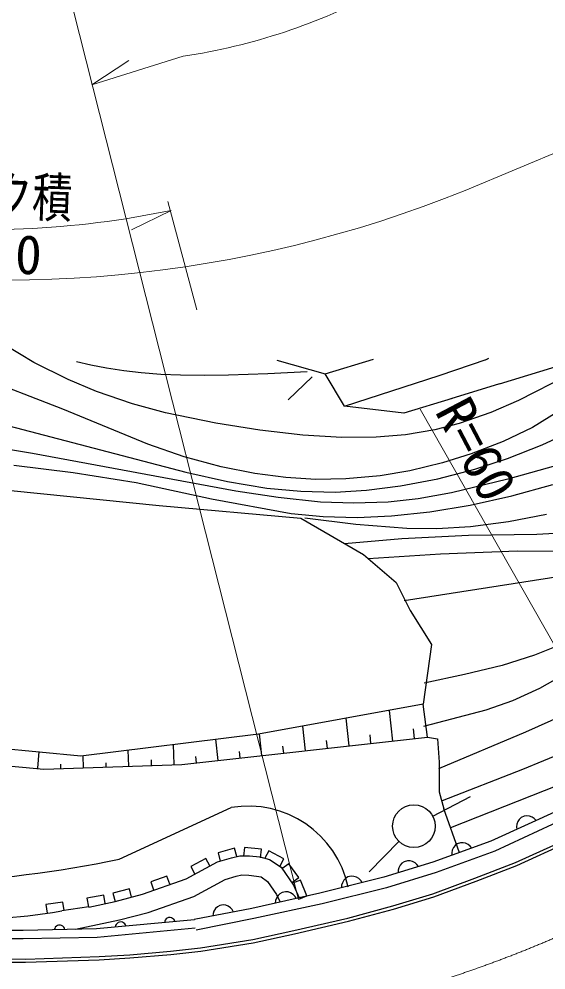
# Model space of a CAD drawing. Units: millimetres, scale not verified. Extents: x 40000 to 680000, y 20000 to 380000.
# Drawn here: x 208335 to 233028, y 274626 to 319183 of the extents above; entities that cross this region are included whole.
import ezdxf
from ezdxf.enums import TextEntityAlignment as Align

# ---------------------------------------------------------------- set-up
doc = ezdxf.new("R2010")
doc.units = ezdxf.units.MM
doc.header["$LTSCALE"] = 1000
doc.linetypes.add('CHAIN', pattern=[18.5, 12, -1.5, 3.5, -1.5])
for name, color, linetype, lineweight in [('M-BGD', 7, 'Continuous', 25), ('M-BMK', 2, 'CHAIN', 13), ('M-STR-HTXT', 7, 'Continuous', 13)]:
    doc.layers.add(name, color=color, linetype=linetype, lineweight=lineweight)
doc.styles.add('ＭＳ ゴシック', font='')
doc.styles.get('ＭＳ ゴシック').set_extended_font_data('MS Gothic')

msp = doc.modelspace()

# ---------------------------------------------------------------- linework, layer by layer
at = {"layer": 'M-BGD'}
for p, q in [((236208, 303713), (230833, 302077)), ((211695, 302962), (211036, 303115)), ((220417, 303199), (222677, 302565)), ((222677, 302565), (224950, 303239)), ((228017, 302475), (230265, 303248)), ((230193, 303212), (230344, 303287)), ((212432, 302821), (211695, 302962)), ((213242, 302699), (212432, 302821)), ((214054, 302607), (213242, 302699)), ((214975, 302535), (214054, 302607)), ((219996, 302556), (218151, 302489)), ((221842, 302653), (219996, 302556)), ((223585, 301047), (222677, 302565)), ((215903, 302493), (214975, 302535)), ((217027, 302476), (215903, 302493)), ((218151, 302489), (217027, 302476)), ((220942, 301337), (222064, 302418)), ((223585, 301047), (228025, 302477)), ((230857, 302084), (228568, 301388)), ((228628, 301406), (226361, 300716)), ((226361, 300716), (223585, 301047)), ((207945, 297091), (214904, 296384)), ((214904, 296384), (221546, 295803)), ((221546, 295803), (224477, 294091)), ((224477, 294091), (226014, 292781)), ((226014, 292781), (226656, 291477)), ((226656, 291477), (227664, 289871)), ((227664, 289871), (227268, 287077)), ((227268, 287077), (219556, 285682)), ((227475, 285532), (227268, 287077)), ((225849, 285352), (225690, 286792)), ((221761, 284900), (221633, 286058)), ((223805, 285126), (223661, 286425)), ((219556, 285682), (211237, 284641)), ((219717, 284674), (219605, 285691)), ((224827, 285239), (224782, 285650)), ((226871, 285466), (226821, 285918)), ((211237, 284641), (205803, 285171)), ((215609, 284258), (215575, 285191)), ((215958, 284257), (227475, 285532)), ((217673, 284447), (217564, 285437)), ((222783, 285013), (222742, 285381)), ((227475, 285532), (227952, 285464)), ((227952, 285464), (228026, 284366)), ((209209, 284090), (209274, 284856)), ((213484, 284180), (213457, 284929)), ((218695, 284560), (218662, 284861)), ((220739, 284787), (220703, 285113)), ((206301, 284337), (209491, 284034)), ((211359, 284102), (211338, 284666)), ((212421, 284141), (212414, 284338)), ((214547, 284219), (214537, 284471)), ((216651, 284334), (216619, 284627)), ((228026, 284366), (228018, 282975)), ((209491, 284034), (215958, 284257)), ((210296, 284063), (210289, 284268)), ((228018, 282975), (228241, 282170)), ((227725, 281828), (229498, 282755)), ((213027, 279816), (218275, 282234)), ((228970, 280123), (228241, 282170)), ((233776, 282179), (230445, 280655)), ((233986, 281751), (230634, 280192)), ((233986, 281751), (230634, 280192)), ((231771, 281679), (231705, 281583)), ((231863, 281766), (231771, 281679)), ((232009, 281832), (231863, 281766)), ((232134, 281846), (232009, 281832)), ((232250, 281833), (232134, 281846)), ((232383, 281783), (232250, 281833)), ((232479, 281717), (232383, 281783)), ((232565, 281625), (232479, 281717)), ((231655, 281451), (231642, 281335)), ((231642, 281335), (231656, 281209)), ((231705, 281583), (231655, 281451)), ((231604, 279665), (234140, 280816)), ((231604, 279665), (234140, 280816)), ((218432, 280328), (217661, 280116)), ((218538, 279942), (218432, 280328)), ((218897, 280362), (218859, 279964)), ((219693, 280286), (218897, 280362)), ((219655, 279888), (219693, 280286)), ((226140, 280649), (224743, 279218)), ((230445, 280655), (227728, 279674)), ((228696, 280364), (228635, 280236)), ((228769, 280454), (228696, 280364)), ((228868, 280533), (228769, 280454)), ((229019, 280587), (228868, 280533)), ((229145, 280590), (229019, 280587)), ((229260, 280568), (229145, 280590)), ((229388, 280508), (229260, 280568)), ((229478, 280434), (229388, 280508)), ((229557, 280335), (229478, 280434)), ((231663, 279527), (234203, 280680)), ((217088, 279853), (216386, 279469)), ((217280, 279502), (217088, 279853)), ((217641, 279700), (218294, 279880)), ((217661, 280116), (217767, 279730)), ((218294, 279880), (218678, 279981)), ((218678, 279981), (219140, 279977)), ((219140, 279977), (219621, 279928)), ((219621, 279928), (220066, 279810)), ((220044, 280213), (219853, 279861)), ((220747, 279832), (220044, 280213)), ((220556, 279480), (220747, 279832)), ((230634, 280192), (227885, 279199)), ((230634, 280192), (227885, 279199)), ((228635, 280236), (228613, 280121)), ((228613, 280121), (228616, 279995)), ((216172, 278896), (217641, 279700)), ((216386, 279469), (216578, 279118)), ((220066, 279810), (220621, 279439)), ((220621, 279439), (221203, 278595)), ((220972, 279602), (220647, 279369)), ((221439, 278952), (220972, 279602)), ((227728, 279674), (225427, 278968)), ((226131, 279414), (226103, 279301)), ((226197, 279539), (226131, 279414)), ((226275, 279626), (226197, 279539)), ((226378, 279699), (226275, 279626)), ((226531, 279746), (226378, 279699)), ((226657, 279743), (226531, 279746)), ((226770, 279715), (226657, 279743)), ((226895, 279649), (226770, 279715)), ((226982, 279571), (226895, 279649)), ((227055, 279468), (226982, 279571)), ((229696, 278928), (231604, 279665)), ((229696, 278928), (231604, 279665)), ((229750, 278788), (231663, 279527)), ((215269, 279021), (214512, 278761)), ((215399, 278642), (215269, 279021)), ((217987, 278869), (218515, 279027)), ((218515, 279027), (218779, 279078)), ((218779, 279078), (219099, 279072)), ((219099, 279072), (219462, 279029)), ((219462, 279029), (219685, 278984)), ((219685, 278984), (219982, 278779)), ((221114, 278719), (221439, 278952)), ((225427, 278968), (222426, 278223)), ((223748, 278984), (223641, 278916)), ((223903, 279023), (223748, 278984)), ((224029, 279013), (223903, 279023)), ((224141, 278978), (224029, 279013)), ((224262, 278905), (224141, 278978)), ((227885, 279199), (225562, 278483)), ((227885, 279199), (225562, 278483)), ((226103, 279301), (226099, 279174)), ((227729, 278194), (229696, 278928)), ((227729, 278194), (229696, 278928)), ((214123, 278183), (216172, 278896)), ((214512, 278761), (214642, 278383)), ((216534, 278071), (217987, 278869)), ((219982, 278779), (220407, 278169)), ((221531, 278840), (221157, 278697)), ((221203, 278595), (221460, 278008)), ((221817, 278093), (221531, 278840)), ((225562, 278483), (222542, 277731)), ((225562, 278483), (222542, 277731)), ((223451, 278601), (223441, 278475)), ((223485, 278713), (223451, 278601)), ((223558, 278834), (223485, 278713)), ((223641, 278916), (223558, 278834)), ((224344, 278823), (224262, 278905)), ((224412, 278716), (224344, 278823)), ((227777, 278051), (229750, 278788)), ((212303, 278132), (211517, 277985)), ((212377, 277739), (212303, 278132)), ((213508, 278431), (212734, 278227)), ((212734, 278227), (212836, 277840)), ((212838, 277829), (214123, 278183)), ((213609, 278044), (213508, 278431)), ((214389, 277319), (216534, 278071)), ((222426, 278223), (219241, 277513)), ((220471, 278115), (220395, 277996)), ((220407, 278169), (220565, 277808)), ((220555, 278195), (220471, 278115)), ((220664, 278261), (220555, 278195)), ((220820, 278295), (220664, 278261)), ((220946, 278282), (220820, 278295)), ((221056, 278246), (220946, 278282)), ((221176, 278170), (221056, 278246)), ((221256, 278085), (221176, 278170)), ((221321, 277977), (221256, 278085)), ((221443, 277950), (221817, 278093)), ((225847, 277628), (227729, 278194)), ((225847, 277628), (227729, 278194)), ((225888, 277483), (227777, 278051)), ((210386, 277808), (209595, 277691)), ((209595, 277691), (209654, 277295)), ((210445, 277412), (210386, 277808)), ((211517, 277985), (211591, 277592)), ((211602, 277577), (212838, 277829)), ((217741, 277642), (217631, 277579)), ((217898, 277673), (217741, 277642)), ((218023, 277657), (217898, 277673)), ((218133, 277618), (218023, 277657)), ((218251, 277540), (218133, 277618)), ((222542, 277731), (219337, 277039)), ((222542, 277731), (219337, 277039)), ((220358, 277885), (220345, 277759)), ((220395, 277996), (220358, 277885)), ((223744, 277055), (225847, 277628)), ((223744, 277055), (225847, 277628)), ((207699, 277063), (208752, 277161)), ((208752, 277161), (209901, 277326)), ((209901, 277326), (210341, 277394)), ((211600, 277582), (210339, 277399)), ((213043, 276969), (214389, 277319)), ((219241, 277513), (216541, 276997)), ((217427, 277273), (217411, 277148)), ((217466, 277383), (217427, 277273)), ((217545, 277501), (217466, 277383)), ((217631, 277579), (217545, 277501)), ((218329, 277453), (218251, 277540)), ((218392, 277343), (218329, 277453)), ((223781, 276908), (225888, 277483)), ((210133, 276709), (210084, 276678)), ((210192, 276730), (210133, 276709)), ((210272, 276732), (210192, 276730)), ((210333, 276714), (210272, 276732)), ((210383, 276685), (210333, 276714)), ((210982, 276539), (213043, 276969)), ((216563, 276978), (211960, 276562)), ((212863, 276704), (212848, 276643)), ((212888, 276757), (212863, 276704)), ((212933, 276811), (212888, 276757)), ((212980, 276846), (212933, 276811)), ((213038, 276871), (212980, 276846)), ((213118, 276878), (213038, 276871)), ((213180, 276864), (213118, 276878)), ((213232, 276838), (213180, 276864)), ((213286, 276793), (213232, 276838)), ((213321, 276746), (213286, 276793)), ((213346, 276688), (213321, 276746)), ((215164, 276912), (215149, 276851)), ((215189, 276965), (215164, 276912)), ((215235, 277019), (215189, 276965)), ((215282, 277053), (215235, 277019)), ((215340, 277079), (215282, 277053)), ((215419, 277086), (215340, 277079)), ((215481, 277071), (215419, 277086)), ((215533, 277046), (215481, 277071)), ((215588, 277001), (215533, 277046)), ((215622, 276954), (215588, 277001)), ((215647, 276896), (215622, 276954)), ((219337, 277039), (216642, 276498)), ((219337, 277039), (216642, 276498)), ((221211, 276471), (223744, 277055)), ((221211, 276471), (223744, 277055)), ((221245, 276323), (223781, 276908)), ((208533, 276481), (206596, 276486)), ((211960, 276562), (208533, 276481)), ((210006, 276576), (209987, 276516)), ((210035, 276627), (210006, 276576)), ((210084, 276678), (210035, 276627)), ((210435, 276636), (210383, 276685)), ((210466, 276587), (210435, 276636)), ((210487, 276527), (210466, 276587)), ((216596, 276588), (211992, 276143)), ((216596, 276588), (211992, 276143)), ((219285, 276049), (221211, 276471)), ((219285, 276049), (221211, 276471)), ((219314, 275899), (221245, 276323)), ((208537, 276079), (206587, 276079)), ((208537, 276079), (206587, 276079)), ((211992, 276143), (208537, 276079)), ((211992, 276143), (208537, 276079)), ((216835, 275660), (219285, 276049)), ((216835, 275660), (219285, 276049)), ((216857, 275507), (219314, 275899)), ((213528, 275331), (215428, 275501)), ((213528, 275331), (215428, 275501)), ((215428, 275501), (216835, 275660)), ((215428, 275501), (216835, 275660)), ((215445, 275346), (216857, 275507)), ((206653, 275163), (208647, 275127)), ((206653, 275163), (208647, 275127)), ((206653, 275001), (208643, 274990)), ((208643, 274990), (212094, 275107)), ((208647, 275127), (212084, 275265)), ((208647, 275127), (212084, 275265)), ((212084, 275265), (213528, 275331)), ((212084, 275265), (213528, 275331)), ((212094, 275107), (213532, 275199)), ((213532, 275199), (215445, 275346))]:
    msp.add_line(p, q, dxfattribs=at)
for points in [[(270271, 310694), (268192, 308927), (266131, 307041), (263225, 304294), (260372, 301750), (259543, 301203), (258572, 300706), (254320, 299233), (249987, 297622), (248185, 296761), (246426, 295805), (238038, 290939), (235518, 289395), (232723, 287819), (231453, 287244), (230210, 286798), (227286, 286038)], [(245310, 307774), (242647, 306388), (240034, 304914), (236304, 302463), (232395, 300046), (231015, 299389), (229522, 298806), (228180, 298387), (226643, 298019), (225252, 297784), (223648, 297634), (222242, 297611), (220843, 297694), (219379, 297887), (217813, 298203), (216078, 298677), (214364, 299256), (210393, 300902), (206265, 302495), (205117, 302798), (203757, 303036), (202538, 303131), (200936, 303135), (199653, 303091)], [(228010, 284067), (232080, 285777), (236098, 287581), (238427, 288731), (240884, 290066), (249160, 295259), (250897, 296247), (252707, 297161), (256742, 298937), (260904, 300887), (262444, 301775), (264115, 302872), (266052, 304299), (267927, 305811), (270176, 307650)], [(236204, 303714), (234071, 302503), (231732, 301305), (230450, 300752), (228958, 300231), (227812, 299934), (226451, 299703), (225066, 299585), (223462, 299570), (221641, 299678), (219617, 299914), (217563, 300241), (215197, 300739), (213654, 301159), (211961, 301735), (210633, 302292), (209031, 303092), (204978, 305529)], [(268791, 304114), (266170, 302578), (263353, 301056), (259073, 298877), (254892, 296633), (251807, 294782), (248772, 292844), (245882, 291014), (242783, 289174), (240326, 287827), (237645, 286482), (234887, 285236), (231928, 284017), (228169, 282556)], [(269538, 303020), (267571, 302005), (265557, 300968), (263294, 299679), (255090, 294480), (251722, 292322), (248243, 290212), (245453, 288653), (242609, 287184), (239852, 285873), (236737, 284512), (228553, 281283)], [(206830, 300393), (216158, 297948), (218108, 297507), (219945, 297205), (221540, 297057), (223143, 297021), (224624, 297102), (226212, 297306), (227953, 297645), (229699, 298099), (231224, 298588), (232852, 299226), (234307, 299901)], [(233754, 298323), (231240, 297617), (228605, 296990), (227032, 296707), (225629, 296553), (224028, 296495), (222463, 296550), (220474, 296757), (218496, 297065), (208965, 298829), (207848, 299019)], [(208090, 298283), (210868, 297937), (213825, 297464), (217359, 296708), (221095, 296019), (222586, 295872), (224182, 295832), (225782, 295903), (227580, 296095), (229468, 296404), (231424, 296836), (233351, 297376)], [(221721, 295813), (224119, 295518), (226513, 295329), (227907, 295310), (229489, 295401), (231272, 295640), (233046, 295987)], [(234295, 295126), (232599, 295034), (229400, 294981), (226273, 294827), (223582, 294589)], [(224696, 293904), (228090, 294130), (231687, 294259), (234325, 294250)], [(235901, 293399), (226376, 291919)], [(233890, 289942), (232490, 289374), (230968, 288898), (229216, 288466), (227316, 288067)]]:
    msp.add_lwpolyline(points, dxfattribs=at)
msp.add_circle((226839, 281365), 1000, dxfattribs=at)
for centre, radius, start, end in [((219073, 277505), 4796, 12.0829, 99.5727), ((202209, 331565), 52868, 272.223, 281.8079)]:
    msp.add_arc(centre, radius, start, end, dxfattribs=at)
at = {"layer": 'M-BMK'}
msp.add_arc((209977, 330587), 59292, 248.92952, 299.85001, dxfattribs=at)
at = {"layer": 'M-STR-HTXT'}
for p, q in [((229246, 311154), (260301, 324109)), ((221427, 277926), (210864, 319697)), ((216031, 317438), (211745, 316103)), ((211745, 316103), (213488, 317232)), ((215304, 310634), (216667, 305565)), ((213333, 309824), (215469, 310218)), ((215469, 310218), (213604, 309304)), ((227139, 300899), (239447, 279234))]:
    msp.add_line(p, q, dxfattribs=at)
for centre, radius, start, end in [((211755, 345763), 28646, 278.5842, 298.1243), ((207620, 364614), 57668, 258.68605, 292.02559), ((206708, 352785), 43469, 260.3093, 278.7666)]:
    msp.add_arc(centre, radius, start, end, dxfattribs=at)

# ---------------------------------------------------------------- texts
at = {"layer": 'M-STR-HTXT', "style": 'ＭＳ ゴシック', "width": 0.75}
msp.add_text('ブロック積', height=1833, rotation=358, dxfattribs=at).set_placement((201411, 309651), align=Align.BOTTOM_LEFT)
at = {"layer": 'M-STR-HTXT', "style": 'ＭＳ ゴシック'}
for s, rotation, p in [('L=32.0', 357.5, (201863, 306981)), ('R=60', 297.7, (227305, 300558))]:
    msp.add_text(s, height=1833, rotation=rotation, dxfattribs=at).set_placement(p, align=Align.BOTTOM_LEFT)

doc.saveas('drawing.dxf')
